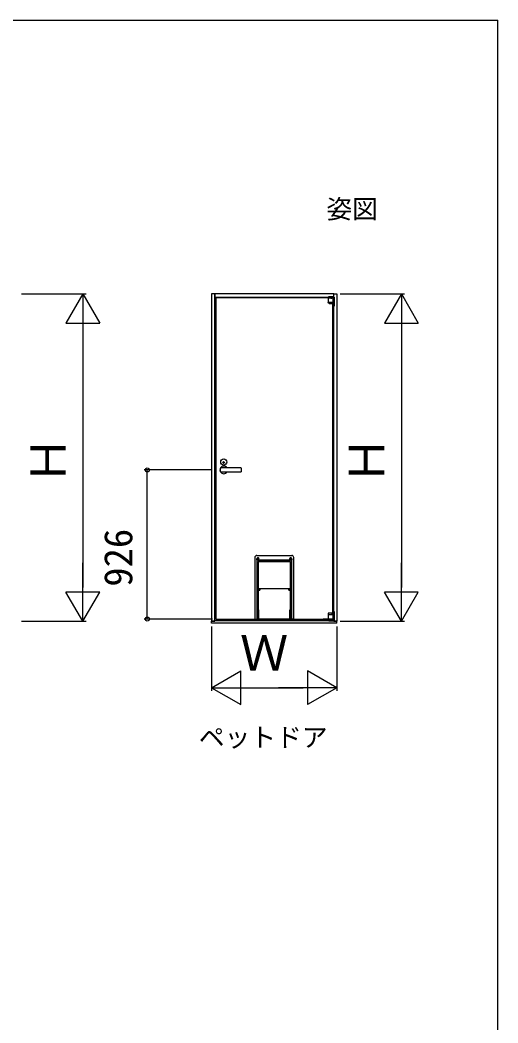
# Model space of a CAD drawing. Units: millimetres, scale not verified. Extents: x -525 to 525, y -783 to 780.
# Drawn here: x 376.7 to 525.1, y 435.5 to 746.8 of the extents above; entities that cross this region are included whole.
import ezdxf
from ezdxf.enums import TextEntityAlignment as Align

# ---------------------------------------------------------------- set-up
doc = ezdxf.new("R2010")
doc.units = ezdxf.units.MM
doc.header["$LTSCALE"] = 4
for name, color, linetype in [('0-2_USER1', 3, 'Continuous'), ('0-6_YKK_A1', 4, 'Continuous'), ('0-7_YKK_D', 6, 'Continuous'), ('0-8_YKK_ZWAK', 7, 'Continuous')]:
    doc.layers.add(name, color=color, linetype=linetype)
doc.styles.add('ＭＳ ゴシック', font='')
doc.styles.get('ＭＳ ゴシック').set_extended_font_data('MS Gothic')

msp = doc.modelspace()

# ---------------------------------------------------------------- linework, layer by layer
at = {"layer": '0-6_YKK_A1'}
for p, q in [((472.35, 660.42), (472.35, 660.465)), ((472.395, 660.465), (472.35, 660.465)), ((472.35, 660.465), (472.35, 659.19)), ((472.44, 660.55), (472.44, 660.465)), ((472.555, 660.825), (472.555, 660.975)), ((472.555, 660.975), (473.855, 660.975)), ((472.555, 660.825), (473.855, 660.825)), ((472.555, 660.736), (472.555, 660.825)), ((472.555, 660.775), (473.03, 660.775)), ((473.03, 660.825), (473.03, 660.465)), ((473.38, 660.625), (473.03, 660.625)), ((473.38, 660.465), (473.38, 660.825)), ((473.38, 660.775), (473.855, 660.775)), ((473.855, 660.625), (473.38, 660.625)), ((473.87, 660.48), (473.38, 660.48)), ((473.883, 660.465), (473.759, 660.465)), ((473.855, 660.825), (473.855, 660.975)), ((473.855, 660.825), (473.855, 660.736)), ((474, 660.775), (473.855, 660.775)), ((473.855, 660.736), (473.855, 660.625)), ((473.855, 660.625), (474, 660.625)), ((473.87, 660.465), (473.87, 660.48)), ((473.9, 659.19), (473.9, 660.465)), ((474.1, 660.754), (474.1, 660.8)), ((474.1, 660.225), (474.1, 660.525)), ((474.1, 660.525), (474.25, 660.525)), ((474.1, 563.225), (474.1, 660.525)), ((474.1, 659.825), (474.1, 660.125)), ((474.25, 660.775), (474.25, 660.575)), ((474.25, 660.575), (474.25, 660.525)), ((474.25, 660.225), (474.25, 660.525)), ((474.25, 660.125), (474.25, 659.825)), ((472.35, 659.19), (473.9, 659.19)), ((472.35, 659.14), (472.35, 659.09)), ((472.35, 659.14), (472.395, 659.14)), ((472.737, 658.775), (472.37, 659.05)), ((472.38, 659.14), (472.38, 659.19)), ((473.759, 659.14), (472.395, 659.14)), ((473.666, 658.765), (473.85, 658.765)), ((473.883, 659.14), (473.759, 659.14)), ((473.79, 658.765), (473.8, 658.765)), ((473.85, 562.329), (473.85, 658.769)), ((473.87, 659.14), (473.87, 659.19)), ((473.87, 659.14), (473.87, 659.19)), ((473.883, 659.14), (473.9, 659.14)), ((473.9, 658.815), (473.9, 659.14)), ((474.1, 659.825), (474.1, 658.325)), ((474.25, 658.325), (474.25, 659.825)), ((474.25, 658.325), (474.25, 658.025)), ((438.9, 607.413), (438.9, 607.7)), ((438.9, 606.888), (438.9, 607.413)), ((445.35, 607.75), (438.95, 607.75)), ((439.9, 609.224), (439.9, 609.676)), ((440, 609.676), (439.9, 609.676)), ((439.9, 609.224), (440, 609.224)), ((440, 609.224), (440, 609.676)), ((445.4, 607.7), (445.4, 607.413)), ((438.9, 606.6), (438.9, 606.888)), ((438.95, 606.55), (445.35, 606.55)), ((449.6, 579.95), (449.6, 560.85)), ((450.25, 580.6), (461.053, 580.6)), ((450.255, 579.225), (450.255, 579.57)), ((450.255, 579.225), (450.255, 563.705)), ((450.255, 579.225), (461.045, 579.225)), ((450.287, 579.585), (450.302, 579.585)), ((450.885, 579.3), (450.885, 579.585)), ((460.415, 579.585), (460.415, 579.3)), ((461.045, 579.57), (461.045, 579.225)), ((461.045, 566.93), (461.045, 579.225)), ((461.7, 560.85), (461.7, 579.95)), ((450.65, 578.755), (450.65, 563.755)), ((460.65, 578.755), (450.65, 578.755)), ((450.7, 578.63), (450.65, 578.63)), ((450.65, 578.38), (450.7, 578.38)), ((450.7, 578.305), (450.65, 578.305)), ((450.7, 578.705), (460.6, 578.705)), ((450.7, 570.31), (450.7, 578.705)), ((460.6, 578.705), (460.6, 569.885)), ((460.65, 578.63), (460.6, 578.63)), ((460.6, 578.38), (460.65, 578.38)), ((460.65, 578.305), (460.6, 578.305)), ((460.65, 563.755), (460.65, 578.755)), ((450.7, 570.2), (450.7, 570.31)), ((450.7, 570.274), (451.145, 570.274)), ((451.145, 570.25), (450.7, 570.25)), ((450.7, 570.2), (450.7, 569.95)), ((450.7, 569.95), (450.7, 569.885)), ((451.145, 569.95), (450.7, 569.95)), ((450.7, 569.8), (450.82, 569.8)), ((450.7, 563.705), (450.7, 569.8)), ((450.725, 569.8), (451.17, 569.8)), ((450.75, 569.835), (451.095, 569.835)), ((451.145, 570.335), (451.145, 570.31)), ((451.145, 570.335), (460.155, 570.335)), ((451.145, 570.3), (451.145, 570.31)), ((451.145, 570.3), (451.145, 570.25)), ((451.145, 569.95), (451.145, 570.25)), ((451.145, 570.235), (451.18, 570.235)), ((451.145, 569.965), (451.18, 569.965)), ((451.145, 569.95), (451.145, 569.885)), ((451.17, 569.8), (451.18, 569.8)), ((451.18, 570.235), (451.18, 569.965)), ((451.18, 569.965), (451.18, 569.8)), ((460.12, 570.3), (460.12, 570.235)), ((460.12, 569.965), (460.12, 570.235)), ((460.12, 570.235), (460.155, 570.235)), ((460.12, 569.965), (460.155, 569.965)), ((460.12, 569.8), (460.12, 569.965)), ((460.12, 569.8), (460.13, 569.8)), ((460.13, 569.8), (460.575, 569.8)), ((460.155, 570.335), (460.155, 569.885)), ((460.6, 570.274), (460.155, 570.274)), ((460.6, 570.25), (460.155, 570.25)), ((460.6, 569.95), (460.155, 569.95)), ((460.205, 569.835), (460.55, 569.835)), ((460.45, 569.8), (460.6, 569.8)), ((460.6, 569.8), (460.6, 563.7)), ((461.045, 565.93), (461.045, 566.93)), ((450.255, 563.705), (450.255, 563.605)), ((450.255, 563.705), (450.6, 563.705)), ((450.255, 563.605), (450.38, 563.605)), ((450.255, 563.605), (450.255, 563.205)), ((450.455, 563.53), (450.455, 563.35)), ((450.7, 563.705), (450.79, 563.705)), ((450.79, 563.705), (450.79, 561.155)), ((460.51, 563.7), (460.6, 563.7)), ((460.51, 561.15), (460.51, 563.7)), ((460.7, 563.705), (460.756, 563.705)), ((460.756, 563.705), (461.045, 563.705)), ((460.845, 563.35), (460.845, 563.53)), ((460.92, 563.605), (461.045, 563.605)), ((461.045, 563.605), (461.045, 565.93)), ((461.045, 563.305), (461.045, 563.705)), ((449.6, 560.85), (450.025, 560.85)), ((450.025, 560.85), (450.255, 560.85)), ((450.255, 563.205), (450.255, 563.105)), ((450.255, 563.205), (450.32, 563.205)), ((450.255, 563.105), (450.255, 561.75)), ((450.32, 563.105), (450.255, 563.105)), ((450.255, 561.75), (450.32, 561.85)), ((450.255, 561.75), (450.255, 561.68)), ((450.255, 561.68), (450.255, 561.58)), ((450.288, 561.68), (450.255, 561.68)), ((450.255, 561.58), (450.255, 561.48)), ((450.38, 561.58), (450.255, 561.58)), ((450.255, 561.48), (450.255, 561.18)), ((450.255, 561.18), (450.38, 561.18)), ((450.255, 561.18), (450.255, 561.08)), ((450.255, 561.08), (450.38, 561.08)), ((450.255, 561.08), (450.255, 560.85)), ((450.255, 560.85), (450.65, 560.85)), ((450.32, 561.73), (450.288, 561.68)), ((450.455, 563.35), (450.32, 563.215)), ((450.32, 563.215), (450.32, 563.205)), ((450.32, 563.205), (450.32, 562.93)), ((450.32, 562.93), (450.32, 561.93)), ((450.32, 561.93), (450.32, 561.645)), ((450.32, 561.645), (450.385, 561.58)), ((450.38, 561.08), (450.455, 561.08)), ((450.385, 561.58), (450.455, 561.51)), ((450.535, 563.43), (450.455, 563.35)), ((450.455, 561.51), (450.535, 561.43)), ((450.455, 561.505), (450.455, 561.255)), ((450.455, 561.08), (450.6, 561.08)), ((450.535, 563.43), (450.61, 563.43)), ((450.535, 562.93), (450.535, 563.43)), ((450.535, 562.93), (450.61, 562.93)), ((450.535, 561.43), (450.535, 561.93)), ((450.535, 561.93), (450.61, 561.93)), ((450.535, 561.43), (450.61, 561.43)), ((450.61, 563.43), (450.61, 562.93)), ((450.61, 563.43), (450.7, 563.43)), ((450.61, 562.93), (450.61, 561.93)), ((450.61, 561.93), (450.61, 561.43)), ((450.61, 561.43), (450.7, 561.43)), ((450.65, 561.03), (450.65, 560.85)), ((450.7, 563.43), (450.79, 563.43)), ((450.7, 563.43), (450.7, 561.43)), ((450.7, 561.43), (450.79, 561.43)), ((450.7, 561.05), (450.7, 561.155)), ((450.7, 561.155), (450.79, 561.155)), ((450.85, 560.9), (460.45, 560.9)), ((460.5, 561.05), (460.5, 561.051)), ((460.51, 563.43), (460.6, 563.43)), ((460.51, 561.43), (460.6, 561.43)), ((460.51, 561.15), (460.6, 561.15)), ((460.6, 561.43), (460.6, 563.43)), ((460.6, 563.43), (460.69, 563.43)), ((460.6, 561.43), (460.69, 561.43)), ((460.6, 561.15), (460.6, 561.05)), ((460.65, 560.85), (460.65, 561.03)), ((460.65, 560.85), (461.045, 560.85)), ((460.69, 563.43), (460.765, 563.43)), ((460.69, 562.93), (460.69, 563.43)), ((460.69, 561.93), (460.765, 561.93)), ((460.69, 561.43), (460.69, 561.93)), ((460.69, 561.43), (460.765, 561.43)), ((460.7, 561.08), (460.845, 561.08)), ((460.765, 563.43), (460.765, 562.93)), ((460.845, 563.35), (460.765, 563.43)), ((460.765, 561.93), (460.765, 561.43)), ((460.765, 561.43), (460.845, 561.51)), ((460.98, 563.215), (460.845, 563.35)), ((460.845, 561.51), (460.915, 561.58)), ((460.845, 561.255), (460.845, 561.505)), ((460.845, 561.08), (460.92, 561.08)), ((460.915, 561.58), (460.98, 561.645)), ((461.045, 561.58), (460.92, 561.58)), ((460.92, 561.18), (461.045, 561.18)), ((460.92, 561.08), (461.045, 561.08)), ((460.98, 563.105), (460.98, 563.215)), ((460.98, 563.205), (461.045, 563.205)), ((460.98, 561.93), (460.98, 563.105)), ((460.98, 561.645), (460.98, 561.93)), ((460.98, 561.85), (461.045, 561.75)), ((461.012, 561.68), (460.98, 561.73)), ((461.012, 561.68), (461.045, 561.68)), ((461.045, 563.205), (461.045, 563.305)), ((461.045, 561.68), (461.045, 563.105)), ((461.045, 561.58), (461.045, 561.68)), ((461.045, 561.48), (461.045, 561.58)), ((461.045, 561.18), (461.045, 561.48)), ((461.045, 561.08), (461.045, 561.18)), ((461.045, 561.08), (461.045, 560.85)), ((461.045, 560.85), (461.7, 560.85)), ((470.87, 560.82), (470.87, 560.85)), ((471.17, 560.82), (470.87, 560.82)), ((472.44, 560.82), (471.17, 560.82)), ((472.35, 562.585), (472.35, 562.21)), ((473.855, 562.21), (472.35, 562.21)), ((473.855, 562.16), (472.35, 562.16)), ((472.491, 560.835), (472.367, 560.835)), ((472.38, 562.21), (472.38, 562.16)), ((472.585, 562.635), (472.4, 562.635)), ((472.78, 560.835), (472.491, 560.835)), ((472.814, 562.635), (472.585, 562.635)), ((472.63, 560.625), (472.63, 560.475)), ((472.63, 560.475), (474.25, 560.475)), ((473.05, 562.635), (472.814, 562.635)), ((473.005, 560.64), (473.005, 560.625)), ((473.481, 562.635), (473.05, 562.635)), ((473.355, 560.625), (473.355, 560.64)), ((473.457, 562.635), (473.451, 562.635)), ((473.5, 560.64), (473.5, 560.74)), ((473.883, 562.3), (473.514, 562.623)), ((473.533, 560.835), (473.855, 560.835)), ((473.64, 560.74), (473.64, 560.835)), ((473.81, 560.82), (473.64, 560.82)), ((473.81, 560.82), (473.82, 560.82)), ((473.9, 562.21), (473.855, 562.21)), ((473.855, 560.835), (473.9, 560.835)), ((473.87, 562.16), (473.87, 562.21)), ((473.87, 562.21), (473.87, 562.16)), ((473.88, 560.625), (474, 560.625)), ((473.9, 562.21), (473.9, 562.262)), ((473.9, 560.475), (474.02, 560.475)), ((474.1, 563.225), (474.1, 560.725)), ((474.1, 563.225), (474.25, 563.225)), ((474.25, 563.225), (474.25, 560.15)), ((474.25, 561.125), (474.25, 561.025)), ((474.25, 561.025), (474.25, 560.725)), ((436.2, 559.55), (436.2, 560.15)), ((437.2, 560.15), (436.2, 560.15)), ((475.1, 559.55), (436.2, 559.55)), ((474.1, 560.325), (437.2, 560.325)), ((437.2, 560.325), (437.2, 560.15)), ((474.1, 560.15), (474.1, 560.345)), ((474.1, 560.325), (474.1, 560.15)), ((474.1, 560.15), (475.1, 560.15)), ((475.1, 559.55), (475.1, 560.15))]:
    msp.add_line(p, q, dxfattribs=at)
msp.add_lwpolyline([(436.2, 560.15), (437.2, 560.15), (437.2, 661.8), (436.2, 661.8)], close=True, dxfattribs=at)
for points in [[(473.855, 660.8), (474.1, 660.8), (474.1, 661.8), (437.2, 661.8), (437.2, 660.8), (472.555, 660.8)], [(472.44, 660.55), (437.45, 660.55), (437.45, 560.85), (472.35, 560.85)], [(473.759, 660.465), (472.717, 660.465), (472.395, 660.465)], [(473.03, 660.48), (472.44, 660.48), (472.44, 660.465)], [(473.03, 660.625), (472.555, 660.625), (472.555, 660.736)], [(473.245, 660.465), (473.389, 660.465), (473.507, 660.465)], [(473.9, 660.42), (473.9, 660.465), (473.883, 660.465)], [(474.1, 661.8), (475.1, 661.8), (475.1, 560.15), (474.1, 560.15)], [(474.25, 660.775), (474.1, 660.775), (474.1, 660.754)], [(474.25, 660.225), (474.25, 660.125), (474.1, 660.125), (474.1, 660.225)], [(474.25, 660.775), (474.25, 659.795), (474.25, 658.025)], [(472.767, 658.765), (473.2, 658.765), (473.436, 658.765), (473.666, 658.765)], [(474.25, 658.025), (474.1, 658.025), (474.1, 658.325)], [(445.4, 607.413), (445.4, 606.888), (445.4, 606.6)], [(451.18, 570.235), (451.18, 570.3), (460.12, 570.3)], [(460.69, 561.93), (460.69, 562.93), (460.765, 562.93)], [(460.98, 563.105), (461.045, 563.105), (461.045, 563.205)], [(472.35, 562.16), (472.35, 560.835), (472.367, 560.835)], [(472.76, 560.82), (472.44, 560.82), (472.44, 560.835)], [(472.63, 560.625), (473.73, 560.625), (473.88, 560.625)], [(472.63, 560.475), (472.63, 560.345), (474.25, 560.345)], [(472.76, 560.835), (472.76, 560.74), (473.64, 560.74)], [(473.533, 560.835), (473.05, 560.835), (472.78, 560.835)], [(472.9, 560.74), (472.9, 560.64), (473.5, 560.64)], [(473.87, 560.835), (473.87, 560.82), (473.82, 560.82)], [(473.9, 560.835), (473.9, 562.16), (473.855, 562.16)]]:
    msp.add_lwpolyline(points, dxfattribs=at)
for centre, radius in [((439.95, 609.6), 0.95), ((439.95, 609.45), 0.253), ((450.57, 579.585), 0.282), ((460.73, 579.585), 0.282)]:
    msp.add_circle(centre, radius, dxfattribs=at)
for centre, radius, start, end in [((474, 660.525), 0.25, 0, 90), ((474, 660.525), 0.1, 0, 90), ((472.4, 659.09), 0.05, 180, 233.1301), ((472.767, 658.815), 0.05, 233.1301, 270), ((473.85, 658.815), 0.05, 270, 0), ((439.95, 607.15), 1.175, 153.33134, 206.66866), ((438.95, 607.7), 0.05, 90, 180), ((439.95, 607.15), 1.175, 30.70636, 149.36289), ((445.35, 607.7), 0.05, 0, 90), ((438.95, 606.6), 0.05, 180, 270), ((439.95, 607.15), 1.175, 210.63711, 329.29364), ((445.35, 606.6), 0.05, 270, 0), ((450.25, 579.95), 0.65, 90, 180), ((450.57, 579.585), 0.315, 0, 182.69614), ((450.96, 579.3), 0.075, 180, 270), ((460.34, 579.3), 0.075, 270, 0), ((460.73, 579.585), 0.315, 357.30386, 180), ((461.05, 579.95), 0.65, 0, 90), ((450.75, 569.885), 0.05, 180, 270), ((451.095, 569.885), 0.05, 270, 0), ((460.205, 569.885), 0.05, 180, 270), ((460.55, 569.885), 0.05, 270, 0), ((450.38, 563.53), 0.075, 0, 90), ((450.6, 563.755), 0.05, 270, 0), ((460.7, 563.755), 0.05, 180, 270), ((460.92, 563.53), 0.075, 90, 180), ((450.38, 561.255), 0.075, 270, 0), ((450.6, 561.03), 0.05, 0, 90), ((450.85, 561.05), 0.15, 180, 270), ((460.45, 561.05), 0.15, 270, 0), ((460.7, 561.03), 0.05, 90, 180), ((460.92, 561.255), 0.075, 180, 270), ((472.4, 562.585), 0.05, 90, 180), ((473.481, 562.585), 0.05, 48.81407, 90), ((473.85, 562.262), 0.05, 0, 48.81407), ((474, 560.725), 0.1, 270, 0), ((474, 560.725), 0.25, 270, 0)]:
    msp.add_arc(centre, radius, start, end, dxfattribs=at)
at = {"layer": '0-7_YKK_D'}
for p, q in [((377.2, 661.8), (397.2, 661.8)), ((396.2, 661.8), (390.95, 652.707)), ((396.2, 661.8), (401.45, 652.707)), ((396.2, 661.8), (396.2, 643.613)), ((476.1, 661.8), (496.1, 661.8)), ((495.1, 661.8), (489.85, 652.707)), ((495.1, 661.8), (500.35, 652.707)), ((495.1, 661.8), (495.1, 643.613)), ((390.95, 652.707), (401.45, 652.707)), ((396.2, 651.3), (396.2, 570.65)), ((489.85, 652.707), (500.35, 652.707)), ((495.1, 651.3), (495.1, 570.65)), ((435.975, 607.15), (415.2, 607.15)), ((416.2, 560.85), (416.2, 607.15)), ((396.2, 560.15), (396.2, 578.337)), ((495.1, 560.15), (495.1, 578.337)), ((396.2, 560.15), (390.95, 569.243)), ((401.45, 569.243), (390.95, 569.243)), ((396.2, 560.15), (401.45, 569.243)), ((495.1, 560.15), (489.85, 569.243)), ((500.35, 569.243), (489.85, 569.243)), ((495.1, 560.15), (500.35, 569.243)), ((436.45, 560.85), (415.2, 560.85)), ((377.2, 560.15), (397.2, 560.15)), ((436.2, 558.55), (436.2, 538.55)), ((475.1, 558.55), (475.1, 538.55)), ((476.1, 560.15), (496.1, 560.15)), ((436.2, 539.55), (445.293, 544.8)), ((445.293, 534.3), (445.293, 544.8)), ((475.1, 539.55), (466.007, 544.8)), ((466.007, 544.8), (466.007, 534.3)), ((436.2, 539.55), (445.293, 534.3)), ((436.2, 539.55), (454.387, 539.55)), ((446.7, 539.55), (464.6, 539.55)), ((475.1, 539.55), (456.913, 539.55)), ((475.1, 539.55), (466.007, 534.3))]:
    msp.add_line(p, q, dxfattribs=at)
for centre in [(416.2, 607.15), (416.2, 560.85)]:
    msp.add_circle(centre, 0.637, dxfattribs=at)
at = {"layer": '0-8_YKK_ZWAK'}
msp.add_line((-524.9, 746.8), (525.1, 746.8), dxfattribs=at)
msp.add_lwpolyline([(-524.9, -783.2), (525.1, -783.2), (525.1, 746.8)], dxfattribs=at)

# ---------------------------------------------------------------- texts
at = {"layer": '0-2_USER1', "style": 'ＭＳ ゴシック'}
for s, p in [('姿図', (471.827, 683.436)), ('ペットドア', (432.214, 519.459))]:
    msp.add_text(s, height=5.865, dxfattribs=at).set_placement(p, align=Align.BOTTOM_LEFT)
at = {"layer": '0-7_YKK_D', "style": 'ＭＳ ゴシック'}
for s, height, p in [('Ｈ', 11, (394.2, 602.623)), ('Ｈ', 11, (493.1, 602.623)), ('926', 8.798, (414.2, 570.909))]:
    msp.add_text(s, height=height, rotation=90, dxfattribs=at).set_placement(p, align=Align.BOTTOM_LEFT)
msp.add_text('Ｗ', height=11, dxfattribs=at).set_placement((444.997, 541.55), align=Align.BOTTOM_LEFT)

doc.saveas('drawing.dxf')
